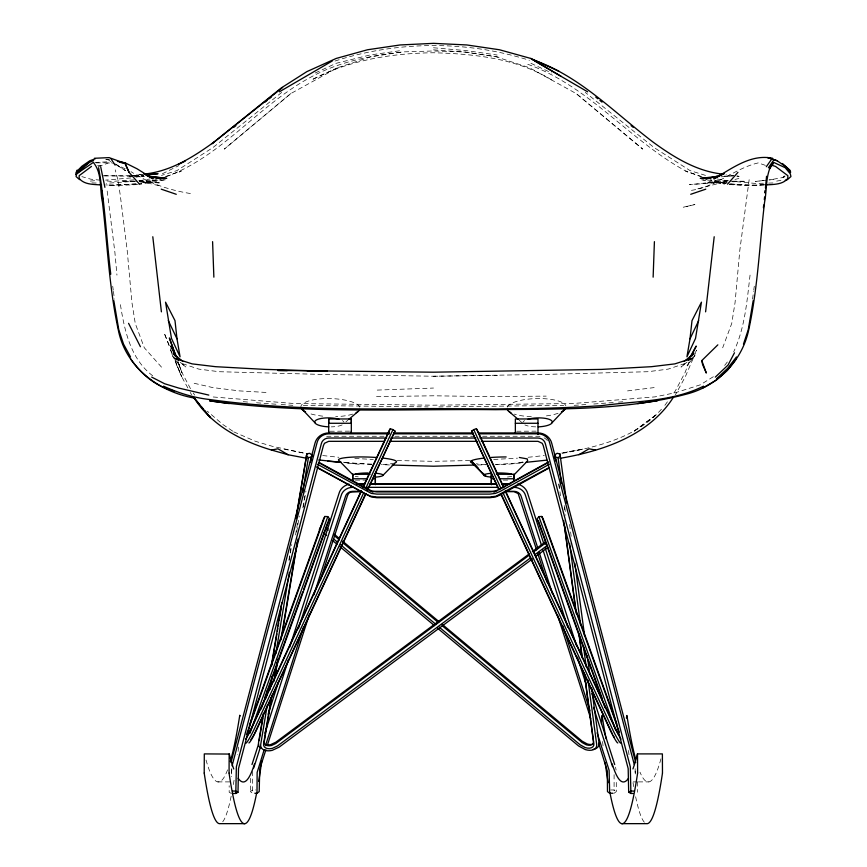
<?xml version="1.0" encoding="UTF-8"?>
<svg xmlns="http://www.w3.org/2000/svg" width="867" height="867" viewBox="0 0 867 867"><rect width="100%" height="100%" fill="white"/><g stroke="black" fill="none" stroke-linecap="round" stroke-linejoin="round"><path stroke-width="0.65" stroke-dasharray="4.33 3.25" d="M231.554 768.65L231.381 776.572M231.381 773.971L231.912 769.181M750.053 275.099C747.007 301.001 744.948 327.889 733.699 351.807M752.556 299.115L753.586 291.388M753.759 290.098L754.279 286.229M749.153 179.664L739.844 250.064L735.064 302.529L731.726 323.489L722.677 347.797M288.917 559.974L290.911 547.966M289.112 560.526L291.778 544.509M295.56 534.961L297.782 521.62M296.633 532.056L299.288 516.049M302.854 507.824L305.292 493.15M303.277 507.043L305.943 491.036M689.211 361.897L685.038 372.604L675.295 390.952L672.315 395.059M693.123 358.537L685.396 376.581L675.436 394.756M693.643 357.334L696.732 350.116L694.662 353.465M689.157 362.406L687.087 365.755L692.657 358.494M664.87 405.333L667.85 401.226M693.459 357.453L695.052 355.383M724.66 365.397L728.54 360.455M784.288 175.914L782.988 177.497L769.69 179.892M661.413 409.224C635.652 438.518 595.748 447.22 559.074 453.95M345.922 421.871L347.895 420.181M290.748 93.603L224.282 149.102L290.748 93.603L337.534 67.756L370.783 56.81L402.461 51.901L433.5 50.98L464.539 51.901L496.217 56.81L529.466 67.756L576.252 93.603L642.718 149.102L576.252 93.603M687.032 362.07L681.007 367.088L685.905 363.186L668.219 369.104L647.909 371.715L544.801 374.425L433.5 376.224L322.199 374.425L219.091 371.715L198.781 369.104L181.105 363.186L185.993 367.088L179.968 362.07M281.71 92.411L213.076 147.455L176.911 170.626L161.511 175.394M634.286 431.072L657.088 414.09L634.211 431.137M252.59 771.413L252.59 793.251L250.379 791.614L252.59 789.967L255.895 789.967M614.096 793.251L616.296 791.614L616.296 779.682M785.155 176.066L782.988 177.497L785.123 176.619M166.507 176.532C221.519 156.45 258.117 105.98 308.858 78.247C337.035 62.294 368.876 55.889 400.717 52.248M713.335 376.722L700.254 384.84L675.556 392.697L655.008 396.88L572.784 403.534L433.5 405.192L294.216 403.534L211.992 396.88M179.252 172.11L181.322 171.037L165.066 176.695M162.4 173.736L178.873 165.608M337.534 67.756L311.687 79.872C349.087 60.137 391.591 53.223 433.5 52.757C474.487 53.862 517.404 58.382 552.864 80.674M315.241 73.001L336.06 63.324L369.895 55.011L400.413 50.665M98.188 166.67L108.754 162.898L113.544 163.635M156.309 179.74L138.612 183.804M156.309 180.065L141.126 183.36M691.433 190.339C715.958 186.947 734.707 168.339 758.246 162.898L765.55 165.413M335.03 61.015C397.65 40.792 466.695 40.326 529.434 60.322M697.859 188.811L727.12 181.236M734.967 179.415L738.868 178.504M522.877 461.938L518.087 463.021L495.415 464.539M776.669 181.095L782.402 180.141M139.349 180.704L149.958 178.97M130.917 177.941L105.611 180.098M135.978 177.161L143.575 176.001M164.123 179.968L138.926 184.53M140.931 174.527L127.904 176.326L133.15 175.871M627.556 390.898L654.162 387.592M766.634 180.195L755.406 181.431L764.499 180.455M528.133 457.288L544.281 455.554M769.018 179.946L776.182 179.187M728.421 180.596L689.46 184.671L726.839 181.983M136.704 181.127L106.164 183.305M90.331 181.095L97.863 180.423M134.461 175.752L143.64 174.95M523.343 462.566L518.087 463.021L520.525 462.794A29.001 3.782 -1.8 0 1 495.165 464.712M133.41 175.741L142.491 174.982M613.24 402.559L591.045 404.217M618.496 402.125L623.752 401.681M721.181 176.814L735.552 175.73M764.542 184.498L755.114 185.213L728.475 184.021M763.935 184.682L751.927 185.592L726.817 184.476M136.13 183.977L106.858 185.31M134.038 179.87L111.594 181.431L105.351 180.748M574.182 405.333L585.854 404.564M165.391 179.794L139.945 181.008M136.054 183.956L111.886 185.213L106.5 184.801M764.055 185.083C746.249 185.44 727.803 185.549 710.691 180.065M727.023 181.81L706.106 182.948L727.348 182.037M493.67 459.467L517.458 458.155M94.882 162.476L110.911 161.663M137.669 184.584L115.073 185.592L105.731 184.877M724.205 176.174L733.092 175.763M732.658 181.81L745.934 181.246L732.268 181.181M377.253 390.096L433.5 388.048M134.732 181.181L121.066 181.246L134.309 181.582M477.565 464.961L485.249 464.82M763.437 183.23L755.645 183.446L730.296 181.127M768.628 183.089L775.12 182.915M469.773 460.55L433.5 461.331L397.227 460.55M438.843 406.905L563.691 405.377M433.5 376.245L497.604 375.335M376.527 396.609L433.5 395.796L490.473 396.609L546.177 396.121M330.024 431.235L349.997 431.148M516.689 431.235L536.651 431.148M96.085 162.855L111.886 162.823M103.206 175.806L129.476 175.752M355.394 480.123L364.714 480.112M503.293 480.112L508.626 480.101M384.059 436.253L328.701 436.253A11.943 11.325 0 0 0 326.1 436.524M394.864 436.253L473.176 436.253M482.626 436.253L537.984 436.253A11.943 11.325 0 0 1 543.056 437.326M217.78 781.893L230.86 781.893M633.203 781.893L637.126 781.893M638.437 781.893L648.906 781.893M610.78 789.967L614.096 789.967L616.296 791.614M303.309 405.377L428.157 406.905M104.56 175.828L132.987 176.207M134.342 176.229L143.814 176.359M139.609 181.712L160.894 182.948L139.977 181.81M91.88 182.915L98.372 183.089M389.435 464.961L381.35 464.614M727.055 181.008L702.855 179.87M134.71 181.431L130.819 181.301L134.743 181.517M139.89 181.604L152.841 182.037L138.579 180.596M133.962 175.763L144.247 176.218M133.908 175.763L144.074 176.239M371.889 464.148L343.657 462.566M354.82 458.448L373.33 459.467M265.985 392.437L239.444 390.898L212.838 387.592L192.897 382.986M275.955 404.217L253.76 402.559M281.146 404.564L292.818 405.333M371.585 464.539L343.82 462.566M433.5 49.842L466.283 52.248L498.677 57.049M730.87 183.977L742.022 184.79M243.248 401.681L248.504 402.125M433.5 47.772L466.587 50.665L497.105 55.011M100.366 180.195L90.818 179.187L81.877 176.619M736.885 176.099L739.096 176.326L726.069 174.527M322.719 455.554L338.867 457.288M717.042 178.97L727.651 180.704M714.506 181.398L725.874 183.36M97.603 165.283L100.93 165.857M143.185 175.188L139.446 174.516L143.272 175.297M105.947 159.311L109.773 160.005M233.797 431.885L255.559 441.346L272.108 446.245L307.926 453.95M701.609 179.794L724.303 184.357M284.148 449.128L305.282 453.419M105.947 159.398L109.773 160.189M190.393 193.525C169.336 190.133 148.994 183.284 131.015 171.677M139.88 181.236L159.355 185.755M725.939 183.663L710.691 179.74M705.489 175.394L690.089 170.626L653.924 147.455L585.29 92.411M701.934 176.695L685.678 171.037L700.493 176.532M527.775 64.299C589.766 86.407 630.602 141.657 687.748 172.11M530.94 63.324L551.759 73.001M125.206 168.87L114.737 163.82L125.303 170.539M231.381 793.468L229.17 792.265L229.17 785.762M115.831 164.513L125.607 170.712M232.692 431.137L222.776 424.462L207.321 411.175M519.105 420.181L523.061 423.573M152.69 375.779C129.855 358.418 124.144 328.745 120.014 302.084M161.522 367.153L144.323 347.797L135.274 323.489L131.936 302.529L127.156 250.064L120.188 194.641L117.847 179.664L115.224 169.856M172.75 356.413L175.134 359.534M175.936 360.564L179.913 365.755L177.843 362.406M193.2 393.011L194.685 395.059M172.338 353.465L170.268 350.116L174.386 359.74M187.825 387.939L181.604 376.581L174.906 360.943M190.317 392.48L191.564 394.756M190.491 388.665L181.962 372.604L177.789 361.897M175.188 361.008L181.604 376.581L175.123 360.358M169.141 345.38L164.156 332.895L172.295 353.693M177.941 361.875L181.962 372.604L177.908 361.474M615.527 767.122L616.101 770.037M569.597 524.459L571.407 537.865M564.731 507.228L565.815 515.269M564.2 505.559L565.1 512.256M558.868 483.797L559.768 490.505M559.952 491.838L560.494 495.859M558.782 484.306L559.692 491.004M112.721 286.229L113.241 290.098M113.414 291.388L114.444 299.115M107.183 191.076L114.877 252.199L116.947 275.099M635.121 768.65L635.305 775.456M635.121 771.066L635.305 773.971M637.516 781.861L637.516 792.265M614.096 774.708L614.096 790.606M250.379 778.36L250.379 791.614M352.674 414.112A29.586 9.038 1.5 0 1 335.681 416.637M322.752 416.149A29.586 9.038 1.5 0 1 308.966 413.31M301.131 408.097A29.586 9.038 1.5 0 1 326.556 398.56A29.586 9.038 1.5 0 1 359.762 407.132M342.118 424.917A14.685 4.487 1.5 0 1 331.313 426.867M342.389 420.603A14.685 4.487 1.5 0 1 343.939 422.142M394.507 463.032A29.001 3.782 1.8 0 1 381.317 464.582M359.252 464.213A29.001 3.782 1.8 0 1 343.365 462.187M485.683 464.582A29.001 3.782 -1.8 0 1 476.221 463.802M511.714 476.319A14.912 2.243 0 0 1 506.252 477.132M558.034 413.31A29.586 9.038 -1.5 0 1 544.248 416.149M531.319 416.637A29.586 9.038 -1.5 0 1 514.326 414.112M507.238 407.132A29.586 9.038 -1.5 0 1 536.575 398.571A29.586 9.038 -1.5 0 1 565.88 405.734M535.687 426.867A14.685 4.487 -1.5 0 1 524.882 424.917M523.061 422.142A14.685 4.487 -1.5 0 1 524.611 420.603M358.234 476.861A14.912 2.243 0 0 1 355.286 476.319M644.344 822.219A1051.313 50.514 90 0 1 635.251 794.876M633.69 786.575A1051.313 50.514 90 0 1 633.029 782.706M629.009 754.756A1051.313 50.514 90 0 1 628.217 748.351M603.053 745.837A1051.313 50.514 90 0 1 602.294 739.248M660.957 758.809A1518.41 72.958 90 0 1 639.998 772.183M238.62 747.072A1051.313 50.514 -90 0 1 237.677 754.745M234.057 780.257A1051.313 50.514 -90 0 1 232.985 786.564M231.153 796.242A1051.313 50.514 -90 0 1 222.342 822.219M227.566 769.874A1518.41 72.958 -90 0 1 206.043 760.045M544.043 437.813A11.943 11.325 0 0 1 547.413 440.631M694.835 204.569L683.196 207.235L694.835 204.569M582.852 449.128L561.133 453.159L582.852 449.128M736.181 181.301L732.171 181.593L736.181 181.301"/><path stroke-width="1.3" d="M328.701 433.088L328.701 418.967L351.319 418.967L351.319 423.28L328.701 423.28L328.701 418.967M351.319 432.752L351.319 418.967M352.739 481.109L352.739 474.292L370.036 474.292M513.947 481.087L513.947 474.292L496.639 474.292M601.438 723.62L602.056 715.47A1518.41 72.958 90 0 0 606.109 738.695M653.133 277.169L654.412 241.655M535.037 554.544L546.99 545.657L545.354 543.175L545.43 541.864L532.381 551.564M626.418 718.104L626.906 715.47A1518.41 72.958 90 0 0 635.587 758.842M319.316 529.477L321.213 525.77M637.613 773.039L637.527 753.9L662.388 753.9L662.475 773.039M765.453 188.031L766.558 176.272M690.002 338.856L692.007 320.617L701.457 302.16L695.529 338.39L686.946 356.792L690.002 338.856L698.704 320.595M763.404 207.647L763.708 204.97M764.315 199.605L764.618 196.928M765.073 192.918L765.388 190.241L765.052 192.702M705.597 311.838L714.202 236.745M233.743 768.986A1518.41 72.958 -90 0 1 229.332 754.062L204.298 753.9L204.211 773.039M229.159 753.9L229.072 773.039M263.405 713.378L258.518 742.726A13.623 8.421 -22.5 0 0 260.967 748.351M266.061 697.371L267.177 690.706M271.393 665.357L281.818 602.663M295.799 518.618L306.864 453.799L309.714 453.343L311.925 455.012L311.036 460.355M259.168 740.602L262.939 717.93M266.267 697.924L267.155 692.581M271.588 665.899L276.92 633.885M277.353 631.219L277.798 628.553M278.242 625.887L278.686 623.221M279.131 620.544L281.125 608.547M296.655 515.171L306.864 453.799M267.166 705.716L260.729 744.395A12.116 7.489 -22.5 0 0 272.184 750.367L279.098 747.17L532.392 558.933M269.832 689.698L272.043 676.368M275.814 653.685L289.35 572.318M302.659 492.272L308.435 457.592L306.224 455.923M271.349 697.252L263.59 743.94A9.104 5.625 -22.5 0 0 272.184 748.416L277.386 746.01L530.68 557.774M274.015 681.245L277.115 662.572M280.886 639.889L297.088 542.514M310.397 462.469L311.925 455.012M272 695.128L264.229 741.816A7.597 4.693 -22.5 0 0 271.414 745.544L275.749 743.539L529.043 555.303M275.099 676.455L277.982 659.115M282.198 633.766L297.955 539.057M753.163 300.676L748.221 329.796L743.463 344.123M230.98 762.602L314.884 443.503A14.143 13.417 0 0 1 328.701 432.947L389.456 432.947M232.085 765.821L317.019 442.799A11.943 11.325 0 0 1 328.701 433.836L389.456 433.836M75.624 174.592L76.383 171.872L81.931 166.215L89.8 160.763L95.153 158.856M76.426 172.5L77.13 170.105M251.983 764.542L258.615 743.919M268.131 714.256L278.48 682.015M289.654 647.194L338.921 493.735A14.143 12.767 0 0 1 349.043 484.144M253.717 767.967L260.338 747.332M264.89 733.146L288.483 659.635M298.421 628.694L341.067 495.859A11.943 10.772 0 0 1 352.739 487.341M264.207 749.587L257.141 772.454L257 793.251L254.8 793.251M265.443 745.718L303.537 627.069M313.887 594.838L345.348 496.824A7.532 6.806 0 0 1 352.739 491.318L360.802 491.318M265.931 749.706L259.721 769.051L259.211 791.614L257 793.251M267.589 744.547L309.4 614.302M320.573 579.481L347.483 495.664L348.534 493.529L350.474 492.12L360.802 491.665M249.338 725.267L323.662 518.499L324.865 516.461L327.791 516.602L329.514 518.769L261.13 709.054M246.445 734.652L324.865 516.461M249.826 733.515L327.791 516.602M264.934 697.122L302.778 591.836M303.688 589.3L327.856 522.075M239.769 715.47L240.116 715.936M361.29 490.765L251.571 727.641A9.104 0.845 -63.6 0 1 247.691 735.14M362.991 487.081L389.716 429.393L390.323 428.764L392.957 429.598L394.984 431.072L367.695 489.985M361.333 491.361L252.189 727.012A12.116 1.127 -63.6 0 1 245.697 739.085M363.035 487.677L390.323 428.764M363.403 493.421L254.822 727.846A13.612 1.257 -63.6 0 1 245.86 743.106M365.668 488.511L392.957 429.598M365.375 494.298L256.231 729.949A9.104 0.845 -63.6 0 1 254.714 733.092M367.077 490.614L394.984 431.072M365.982 493.67L256.838 729.32A12.116 1.127 -63.6 0 1 248.862 742.921M691.985 354.755L696.212 346.063L689.048 359.014M734.479 352.771L728.052 365.061L715.308 377.102M770.806 166.096C765.572 177.291 766.905 190.372 764.564 202.325C759.514 245.047 757.823 288.299 748.6 330.425C742.022 360.488 718.526 384.926 689.048 393.423C626.321 410.676 559.995 408.866 495.48 409.679C400.261 408.736 304.393 414.263 209.781 400.868M328.311 520.807L329.514 518.769M768.411 167.699L773.375 160.568M766.32 166.702L771.847 158.856L777.2 160.763L785.068 166.215L790.617 171.872M772.952 164.026L769.376 168.762L773.678 162.4L785.155 167.656L790.281 173.801L790.953 176.543L787.42 179.642L785.274 180.314M691.844 356.012L693.481 353.866L684.301 361.344M736.408 358.71L727.402 370.372L716.348 380.114L703.126 387.798M736.462 356.944L727.586 368.399L716.738 378.576M673.063 397.801C648.462 435.841 602.576 451.089 559.984 458.34M616.881 723.999L543.024 518.499L541.821 516.461L538.895 516.602L537.172 518.769L605.101 707.786M727.511 184.183L737.925 172.37M552.171 422.619L565.869 408.097A29.586 9.038 -1.5 0 1 561.448 411.89M513.708 475.192L527.656 460.854L527.234 458.903L519.366 457.473M383.106 475.192L395.319 462.761A29.001 3.782 1.8 0 0 382.737 458.069M701.793 360.585L706.312 373.038L702.573 364.476L701.793 360.585L717.843 344.849M93.625 160.568L89.117 162.465L76.719 173.801L76.047 176.543L79.58 179.642M348.881 419.335L357.778 411.717M233.83 127.297L235.911 125.628M264.988 102.143L267.069 100.464M269.138 98.795L271.219 97.115M282.609 87.469L211.96 143.738L281.363 87.881L306.907 71.603L336.168 58.457L367.51 49.766L400.186 44.954L433.5 43.35L466.814 44.954L499.49 49.766L530.832 58.457L558.814 71.181M91.469 166.431L79.135 175.687L79.233 178.494C84.467 184.964 94.124 184.313 101.645 184.996M529.119 553.98L275.814 742.217L270.623 744.623A9.104 5.625 -22.5 0 1 266.722 744.916M533.389 552.062L545.354 543.175M535.654 556.506L547.619 547.619M717.204 176.272L705.868 178.905L717.204 176.272L724.433 173.367L713.801 178.873C731.694 168.783 750.627 153.665 772.638 158.282M498.991 489.985L471.702 431.072L473.729 429.598L476.362 428.764L476.969 429.393L503.684 487.081M89.117 162.465L81.845 167.656L76.719 173.801L93.322 162.4C102.49 173.454 99.477 189.125 102.436 202.325C107.486 245.047 109.177 288.299 118.4 330.425C125.682 366.795 158.271 391.418 193.428 397.91M213.596 142.34C193.092 157.155 170.561 171.319 144.843 173.985M554.815 454.817L557.156 453.289L559.952 453.94L560.396 456.107L558.055 457.635L555.259 456.996L554.815 454.817L555.357 458.838M578.863 454.752L589.04 448.803L595.553 450.027M279.402 91.804L332.299 60.961M548.757 461.862L498.113 489.779L494.418 491.351L489.953 491.936L376.831 491.936L372.366 491.351L319.197 462.512M499.555 489.411L547.846 462.794M549.407 464.246L499.934 491.513L495.48 493.388L489.953 494.114L376.831 494.114L371.304 493.388L317.376 464.246M549.147 467.562L496.011 496.206L489.953 497.008L376.831 497.008L370.773 496.206L365.939 494.179L316.466 466.912M549.407 467.844L499.934 495.111L495.48 496.986L489.953 497.712L376.831 497.712L371.304 496.986L317.376 467.844M232.475 793.468L235.791 793.468L237.992 792.265L238.512 768.552L323.445 445.53L324.496 443.275L328.701 441.325L384.059 441.325M481.272 441.325L537.984 441.325L542.189 443.275L543.241 445.53L628.174 768.552L628.683 792.265L630.894 791.062L634.2 791.062M721.875 174.744L724.433 173.367M688.214 360.401L692.852 358.104L674.862 363.88L651.453 366.687L601.568 369.407L433.5 372.192L277.884 370.415M178.201 164.524L185.191 161.154M493.887 492.131L497.203 490.711M703.527 386.151C672.055 401.92 636.01 400.933 601.958 405.615C545.885 409.397 489.671 409.213 433.5 408.552C358.797 409.397 283.78 409.842 209.619 399.514C193.579 397.736 178.103 392.87 163.473 386.151M637.527 753.9L637.343 753.965A1518.41 72.958 90 0 1 632.943 768.921M690.728 194.295L705.76 189.169M199.594 404.629L193.97 397.715C211.364 425.274 241.091 440.956 271.447 450.027L277.96 448.803L288.137 454.752L307.016 458.34M308.435 457.592L311.286 457.137M94.362 158.282L109.09 157.621L125.054 163.332L129.075 172.37L139.489 184.183M637.689 403.599L657.284 400.814M546.925 460.128L525.966 462.339M716.337 176.51L700.265 178.385L709.412 177.692M146.252 174.722L158.054 173.682L146.382 174.657M765.355 184.996C772.876 184.313 782.533 184.964 787.767 178.494L787.865 175.687L775.532 166.431L771.392 165.109M474.899 465.037L433.5 466.218L392.101 465.037M515.356 423.28L537.984 423.28M393.51 432.947L473.176 432.947M478.573 432.947L537.984 432.947A14.143 13.417 0 0 1 551.802 443.503L635.706 762.602M393.51 433.836L473.176 433.836M478.573 433.836L537.984 433.836A11.943 11.325 0 0 1 549.656 442.799L634.254 764.521M386.758 438.03L328.701 438.03A7.532 7.153 0 0 0 321.31 443.817L236.366 766.84L235.791 793.468M390.811 438.03L475.875 438.03M479.928 438.03L537.984 438.03A7.532 7.153 0 0 1 545.376 443.817L630.32 766.84L630.894 793.468L633.094 793.468M389.456 441.325L477.229 441.325M367.38 478.768L352.739 478.768L352.739 474.292M372.702 478.768L375.368 478.768L375.368 474.292L375.368 484.566L375.368 480.09M493.984 478.768L491.318 478.768L491.318 474.292L491.318 484.61L491.318 480.134M499.305 478.768L513.947 478.768L513.947 474.292M356.77 483.699L364.823 483.699M370.198 483.699L496.477 483.699M501.852 483.699L509.915 483.699M356.77 484.046L364.823 484.046M370.198 484.046L496.477 484.046M501.852 484.046L509.915 484.046M367.51 487.341L497.821 487.341M371.542 491.318L495.133 491.318M505.884 491.318L513.947 491.318A7.532 6.806 0 0 1 521.338 496.824L537.898 548.41M505.884 491.665L513.947 491.665L518.152 493.529L536.586 549.83M232.475 791.062L235.791 791.062L237.992 792.265M598.685 743.257L607.344 771.056L607.474 791.614L609.685 793.251L612.991 793.251M244.906 823.65L220.045 823.65A1051.313 50.514 -90 0 1 204.211 773.104M621.78 823.65L646.63 823.65A1051.313 50.514 90 0 0 662.475 773.093M277.798 370.502L287.183 370.642M307.308 370.924L327.433 371.217L265.432 369.407L215.547 366.687L192.138 363.88L174.148 358.104L178.786 360.401M318.763 459.954L341.165 462.339M327.899 461.201L341.034 462.339M119.928 162.313L125.043 162.79L137.019 168.772L153.199 178.873L146.111 175.21M150.576 176.695L166.735 178.385L148.17 176.066M723.468 174.169C697.263 171.709 674.223 157.458 653.404 142.34C614.486 112.905 579.589 75.592 532.284 59.595M209.716 400.814L229.311 403.599M117.403 161.403L125.043 162.79M150.923 176.846L161.132 178.905L149.796 176.272L143.77 173.855M119.96 162.281L125.054 163.332L129.075 172.37M208.806 395.092L178.895 388.113L164.687 383.767L151.692 377.102M271.447 450.027L288.137 454.752M174.159 390.93C155.962 386.747 140.855 373.959 130.592 358.71M771.847 158.856L767.533 157.523L777.2 160.763M161.24 189.169L176.272 194.295M369.58 490.711L372.897 492.131M628.683 792.265L630.894 793.468M318.937 462.794L368.41 490.061M534.701 60.961L587.598 91.804M530.832 58.457L561.144 76.383M595.781 97.115L597.862 98.795M599.931 100.464L602.012 102.143M631.089 125.628L633.17 127.297M182.699 361.344L173.519 353.866L175.156 356.012M326.046 527.342L328.116 529.076M334.337 534.267L339.517 538.602M342.628 541.192L439.07 621.715M442.181 624.316L582.169 741.198L587.197 743.929A9.104 5.484 27.2 0 0 593.191 744.092M325.949 528.686L328.019 530.409M334.239 535.611L339.43 539.935M342.541 542.536L437.933 622.192M442.083 625.649L582.071 742.531L586.276 744.818A7.597 4.573 27.2 0 0 593.44 741.621L584.239 673.269M333.47 538.841L337.621 542.308M340.731 544.899L436.134 624.554M439.244 627.155L580.261 744.905L585.301 747.636A9.104 5.484 27.2 0 0 593.884 743.799L584.315 672.77M323.467 532.945L326.577 535.546M332.798 540.737L336.938 544.194M340.048 546.795L434.41 625.584M437.521 628.185L578.549 745.934L585.258 749.565A12.116 7.294 27.2 0 0 596.68 744.439L588.01 680.118M509.222 411.717L518.119 419.335M782.457 163.516L789.87 170.105L790.574 172.5M471.702 431.072L499.034 489.389M353.292 475.192L339.344 460.854A29.001 3.782 1.8 0 1 375.834 457.451M478.573 468.559L471.258 460.81L483.894 475.192A14.912 2.243 0 0 0 491.351 477.132M483.147 473.404L485.888 476.319L471.681 462.761A29.001 3.782 -1.8 0 1 484.263 458.069M314.829 422.619L301.131 408.097A29.586 9.038 1.5 0 0 305.552 411.89M201.263 406.645L202.932 408.65M204.601 410.665L210.432 417.721L194.132 397.888M111.106 158.975L115.116 165.131M177.952 359.014L170.788 346.063L175.015 354.755M130.538 356.944L123.537 344.123L118.79 329.796L113.837 300.676M128.565 323.337L140.411 346.713M168.296 320.595L176.998 338.856L180.054 356.792L171.471 338.39L165.543 302.16L174.993 320.617L176.998 338.856M505.396 490.765L615.104 727.641A9.104 0.845 63.6 0 0 618.984 735.14M476.362 428.764L503.64 487.677M505.353 491.361L614.497 727.012A12.116 1.127 63.6 0 0 620.989 739.085M473.729 429.598L501.007 488.511M503.283 493.421L611.864 727.846A13.612 1.257 63.6 0 0 620.826 743.106M501.874 495.523L610.455 729.949A9.104 0.845 63.6 0 0 612.492 734.111M500.692 493.67L609.837 729.32A12.116 1.127 63.6 0 0 617.824 742.921M176.109 356.521L169.368 337.967L175.286 354.711M541.821 516.461L619.331 732.116M538.895 516.602L615.494 729.711M538.374 520.807L587.609 657.804M588.52 660.34L602.197 698.39M543.902 544.032L527.765 493.735A14.143 12.767 0 0 0 517.642 484.144M545.148 547.901L576.609 645.904M591.923 693.622L614.692 764.542M541.355 544.866L525.619 495.859A11.943 10.772 0 0 0 513.947 487.341M543.002 550.025L567.842 627.405M577.368 657.056L586.471 685.429M593.516 707.353L612.557 766.677M539.144 552.279L552.387 593.548M562.737 625.779L590.059 710.897M597.092 732.821L609.1 770.221L609.685 793.251M537.833 553.699L546.936 582.06M557.698 615.592L590.817 718.765M98.589 167.699C104.896 202.845 106.446 238.772 110.759 274.221M100.68 166.702L104.896 187.326M101.948 192.702L101.612 190.241L101.938 192.875M559.952 453.94L566.715 503.012M574.832 563.322L584.586 635.695M587.295 655.799L589.82 674.559M591.619 687.964L599.021 742.911A13.623 8.204 27.2 0 1 593.18 749.402M558.055 457.635L561.48 483.103M569.597 543.414L580.608 625.161M583.502 646.609L586.211 666.712M555.259 456.996L555.801 461.016M564.287 524.004L576.382 613.803M579.08 633.907L582.331 658.02M563.658 520.493L575.395 607.604M579.004 634.406L581.703 654.509M102.414 196.842L102.739 199.486M152.798 236.745L161.403 311.838M212.588 241.655L213.867 277.169M537.984 434.378L537.984 418.967L515.356 418.967L515.356 433.392M351.319 431.148L351.319 433.305M328.701 431.235L328.701 433.392M328.788 426.846A14.685 4.487 1.5 0 1 315.718 420.408A14.685 4.487 1.5 0 1 338.921 419.195M359.772 409.495A29.586 9.038 1.5 0 1 356.109 412.725M375.66 473.252A14.912 2.243 0 0 1 375.66 477.132M355.286 474.076A14.912 2.243 0 0 1 368.204 472.959M483.894 475.192A14.912 2.243 0 0 1 491.34 473.252M496.238 472.992A14.912 2.243 0 0 1 511.714 474.076M491.166 457.451A29.001 3.782 -1.8 0 1 506.165 456.942M510.891 412.725A29.586 9.038 -1.5 0 1 507.228 409.495M528.079 419.195A14.685 4.487 -1.5 0 1 551.282 420.408A14.685 4.487 -1.5 0 1 538.212 426.846M637.613 773.071A1051.313 50.514 90 0 1 609.945 792.633M608.168 782.738A1051.313 50.514 90 0 1 605.144 762.44M628.499 778.241A1518.41 72.958 90 0 1 612.189 763.903M239.769 715.286A1518.41 72.958 -90 0 1 230.362 761.345M261.704 761.074A1051.313 50.503 -90 0 1 258.713 781.416M256.74 792.546A1051.313 50.503 -90 0 1 229.072 773.158M254.497 763.827A1518.41 72.958 -90 0 1 238.176 778.273M614.335 737.449A9.104 0.845 63.6 0 1 613.121 735.303M254.194 734.111A9.104 0.845 -63.6 0 1 250.921 739.649"/></g></svg>
